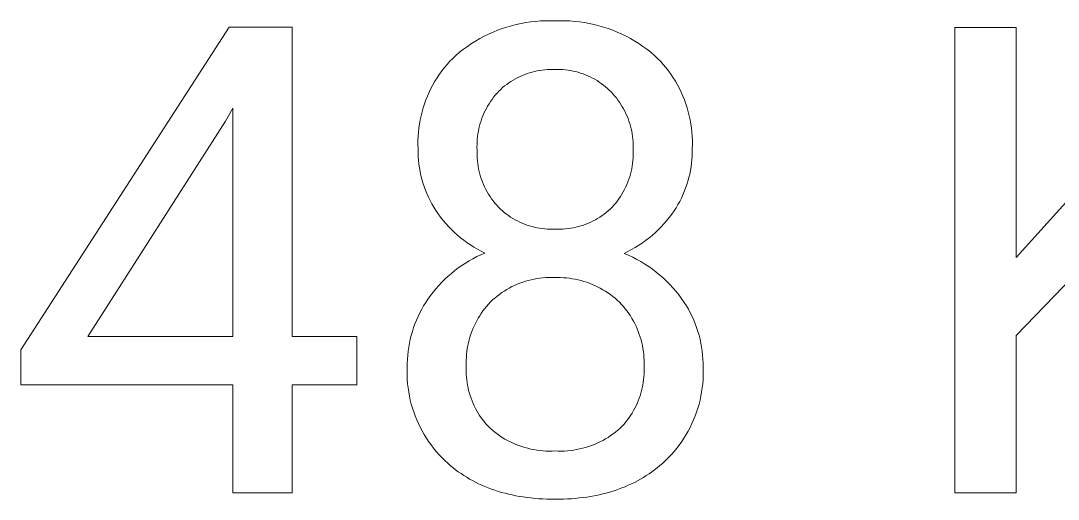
# Model space of a CAD drawing. Header units: millimetres. Extents: x -1893 to 2799, y -925 to 2353.
# Drawn here: x 1842 to 1941, y -554.5 to -508.8 of the extents above; entities that cross this region are included whole.
import ezdxf

# ---------------------------------------------------------------- set-up
doc = ezdxf.new("R2010")
doc.units = ezdxf.units.MM
doc.header["$MEASUREMENT"] = 0
doc.layers.add('Domyślny', color=7, linetype='Continuous', true_color=0x000000)

msp = doc.modelspace()

# ---------------------------------------------------------------- linework, layer by layer
at = {"layer": 'Domyślny', "color": 18, "lineweight": 15, "true_color": 0x000000}
for p, q in [((1889.284, -509.16), (1889.741, -509.061)), ((1889.741, -509.061), (1890.201, -508.978)), ((1890.201, -508.978), (1890.664, -508.911)), ((1890.664, -508.911), (1891.128, -508.86)), ((1891.128, -508.86), (1891.595, -508.825)), ((1891.595, -508.825), (1892.062, -508.807)), ((1892.062, -508.807), (1892.53, -508.804)), ((1892.53, -508.804), (1892.997, -508.818)), ((1892.997, -508.818), (1893.465, -508.805)), ((1893.465, -508.805), (1893.932, -508.807)), ((1893.932, -508.807), (1894.399, -508.826)), ((1894.399, -508.826), (1894.866, -508.861)), ((1894.866, -508.861), (1895.33, -508.912)), ((1895.33, -508.912), (1895.793, -508.98)), ((1895.793, -508.98), (1896.253, -509.063)), ((1896.253, -509.063), (1896.71, -509.162)), ((1841.976, -540.22), (1861.866, -509.424)), ((1861.866, -509.424), (1867.881, -509.424)), ((1867.881, -509.424), (1867.881, -538.939)), ((1886.218, -510.285), (1886.638, -510.079)), ((1886.638, -510.079), (1887.065, -509.888)), ((1887.065, -509.888), (1887.498, -509.712)), ((1887.498, -509.712), (1887.937, -509.551)), ((1887.937, -509.551), (1888.381, -509.405)), ((1888.381, -509.405), (1888.83, -509.275)), ((1888.83, -509.275), (1889.284, -509.16)), ((1896.71, -509.162), (1897.164, -509.276)), ((1897.164, -509.276), (1897.613, -509.407)), ((1897.613, -509.407), (1898.057, -509.553)), ((1898.057, -509.553), (1898.496, -509.714)), ((1898.496, -509.714), (1898.929, -509.89)), ((1898.929, -509.89), (1899.356, -510.081)), ((1899.356, -510.081), (1899.775, -510.287)), ((1931.167, -553.857), (1931.167, -509.437)), ((1931.167, -509.437), (1937.026, -509.437)), ((1937.026, -509.437), (1937.026, -531.405)), ((1937.026, -531.405), (1956.776, -509.437)), ((1884.618, -511.251), (1885.005, -510.989)), ((1885.005, -510.989), (1885.401, -510.74)), ((1885.401, -510.74), (1885.806, -510.506)), ((1885.806, -510.506), (1886.218, -510.285)), ((1899.775, -510.287), (1900.188, -510.507)), ((1900.188, -510.507), (1900.593, -510.742)), ((1900.593, -510.742), (1900.989, -510.99)), ((1900.989, -510.99), (1901.376, -511.251)), ((1883.513, -512.115), (1883.871, -511.814)), ((1883.871, -511.814), (1884.239, -511.526)), ((1884.239, -511.526), (1884.618, -511.251)), ((1901.376, -511.251), (1901.754, -511.527)), ((1901.754, -511.527), (1902.123, -511.814)), ((1902.123, -511.814), (1902.481, -512.115)), ((1882.434, -513.277), (1882.689, -512.972)), ((1882.689, -512.972), (1882.954, -512.677)), ((1882.954, -512.677), (1883.229, -512.391)), ((1883.229, -512.391), (1883.513, -512.115)), ((1902.481, -512.115), (1902.766, -512.391)), ((1902.766, -512.391), (1903.042, -512.676)), ((1903.042, -512.676), (1903.307, -512.971)), ((1903.307, -512.971), (1903.562, -513.275)), ((1881.736, -514.239), (1881.958, -513.911)), ((1881.958, -513.911), (1882.191, -513.589)), ((1882.191, -513.589), (1882.434, -513.277)), ((1889.868, -514.026), (1889.642, -514.126)), ((1890.096, -513.934), (1889.868, -514.026)), ((1890.328, -513.849), (1890.096, -513.934)), ((1890.563, -513.773), (1890.328, -513.849)), ((1890.8, -513.704), (1890.563, -513.773)), ((1891.039, -513.644), (1890.8, -513.704)), ((1891.28, -513.592), (1891.039, -513.644)), ((1891.522, -513.548), (1891.28, -513.592)), ((1891.766, -513.512), (1891.522, -513.548)), ((1892.012, -513.485), (1891.766, -513.512)), ((1892.258, -513.466), (1892.012, -513.485)), ((1892.504, -513.455), (1892.258, -513.466)), ((1892.751, -513.453), (1892.504, -513.455)), ((1892.997, -513.459), (1892.751, -513.453)), ((1893.244, -513.454), (1892.997, -513.459)), ((1893.491, -513.458), (1893.244, -513.454)), ((1893.737, -513.471), (1893.491, -513.458)), ((1893.983, -513.493), (1893.737, -513.471)), ((1894.228, -513.522), (1893.983, -513.493)), ((1894.472, -513.561), (1894.228, -513.522)), ((1894.715, -513.607), (1894.472, -513.561)), ((1894.955, -513.662), (1894.715, -513.607)), ((1895.194, -513.726), (1894.955, -513.662)), ((1895.43, -513.797), (1895.194, -513.726)), ((1895.664, -513.877), (1895.43, -513.797)), ((1895.895, -513.965), (1895.664, -513.877)), ((1896.122, -514.061), (1895.895, -513.965)), ((1896.346, -514.164), (1896.122, -514.061)), ((1903.562, -513.275), (1903.807, -513.588)), ((1903.807, -513.588), (1904.04, -513.909)), ((1904.04, -513.909), (1904.262, -514.237)), ((1881.142, -515.27), (1881.328, -514.919)), ((1881.328, -514.919), (1881.526, -514.576)), ((1881.526, -514.576), (1881.736, -514.239)), ((1888.177, -515.031), (1887.986, -515.188)), ((1888.372, -514.881), (1888.177, -515.031)), ((1888.573, -514.737), (1888.372, -514.881)), ((1888.778, -514.601), (1888.573, -514.737)), ((1888.988, -514.471), (1888.778, -514.601)), ((1889.202, -514.349), (1888.988, -514.471)), ((1889.42, -514.234), (1889.202, -514.349)), ((1889.642, -514.126), (1889.42, -514.234)), ((1896.567, -514.276), (1896.346, -514.164)), ((1896.783, -514.395), (1896.567, -514.276)), ((1896.995, -514.521), (1896.783, -514.395)), ((1897.203, -514.654), (1896.995, -514.521)), ((1897.406, -514.795), (1897.203, -514.654)), ((1897.604, -514.943), (1897.406, -514.795)), ((1897.796, -515.097), (1897.604, -514.943)), ((1904.262, -514.237), (1904.472, -514.574)), ((1904.472, -514.574), (1904.671, -514.917)), ((1904.671, -514.917), (1904.857, -515.267)), ((1880.657, -516.356), (1880.806, -515.988)), ((1880.806, -515.988), (1880.968, -515.626)), ((1880.968, -515.626), (1881.142, -515.27)), ((1887.283, -515.903), (1887.123, -516.102)), ((1887.449, -515.709), (1887.283, -515.903)), ((1887.622, -515.521), (1887.449, -515.709)), ((1887.802, -515.352), (1887.622, -515.521)), ((1887.986, -515.188), (1887.802, -515.352)), ((1897.984, -515.258), (1897.796, -515.097)), ((1898.165, -515.426), (1897.984, -515.258)), ((1898.341, -515.599), (1898.165, -515.426)), ((1898.513, -515.784), (1898.341, -515.599)), ((1898.679, -515.975), (1898.513, -515.784)), ((1898.839, -516.17), (1898.679, -515.975)), ((1904.857, -515.267), (1905.031, -515.624)), ((1905.031, -515.624), (1905.193, -515.986)), ((1905.193, -515.986), (1905.342, -516.354)), ((1880.398, -517.105), (1880.521, -516.728)), ((1880.521, -516.728), (1880.657, -516.356)), ((1886.554, -516.95), (1886.429, -517.174)), ((1886.685, -516.731), (1886.554, -516.95)), ((1886.824, -516.517), (1886.685, -516.731)), ((1886.97, -516.307), (1886.824, -516.517)), ((1887.123, -516.102), (1886.97, -516.307)), ((1898.992, -516.372), (1898.839, -516.17)), ((1899.138, -516.578), (1898.992, -516.372)), ((1899.277, -516.789), (1899.138, -516.578)), ((1899.409, -517.004), (1899.277, -516.789)), ((1899.534, -517.224), (1899.409, -517.004)), ((1905.342, -516.354), (1905.478, -516.726)), ((1905.478, -516.726), (1905.601, -517.104)), ((1862.209, -517.143), (1861.538, -518.377)), ((1862.209, -538.939), (1862.209, -517.143)), ((1880.107, -518.259), (1880.191, -517.871)), ((1880.191, -517.871), (1880.288, -517.486)), ((1880.288, -517.486), (1880.398, -517.105)), ((1886.103, -517.867), (1886.01, -518.105)), ((1886.204, -517.632), (1886.103, -517.867)), ((1886.313, -517.401), (1886.204, -517.632)), ((1886.429, -517.174), (1886.313, -517.401)), ((1899.652, -517.448), (1899.534, -517.224)), ((1899.761, -517.676), (1899.652, -517.448)), ((1899.863, -517.907), (1899.761, -517.676)), ((1899.958, -518.142), (1899.863, -517.907)), ((1905.601, -517.104), (1905.711, -517.485)), ((1905.711, -517.485), (1905.808, -517.87)), ((1905.808, -517.87), (1905.891, -518.258)), ((1861.538, -518.377), (1848.382, -538.939)), ((1879.938, -519.436), (1879.981, -519.042)), ((1879.981, -519.042), (1880.038, -518.649)), ((1880.038, -518.649), (1880.107, -518.259)), ((1885.78, -518.836), (1885.72, -519.084)), ((1885.848, -518.59), (1885.78, -518.836)), ((1885.925, -518.346), (1885.848, -518.59)), ((1886.01, -518.105), (1885.925, -518.346)), ((1900.044, -518.379), (1899.958, -518.142)), ((1900.122, -518.62), (1900.044, -518.379)), ((1900.192, -518.863), (1900.122, -518.62)), ((1900.254, -519.108), (1900.192, -518.863)), ((1905.891, -518.258), (1905.961, -518.648)), ((1905.961, -518.648), (1906.017, -519.041)), ((1906.017, -519.041), (1906.059, -519.435)), ((1879.894, -520.228), (1879.909, -519.831)), ((1879.909, -519.831), (1879.938, -519.436)), ((1885.59, -519.839), (1885.564, -520.093)), ((1885.625, -519.586), (1885.59, -519.839)), ((1885.668, -519.334), (1885.625, -519.586)), ((1885.72, -519.084), (1885.668, -519.334)), ((1900.308, -519.355), (1900.254, -519.108)), ((1900.354, -519.603), (1900.308, -519.355)), ((1900.391, -519.853), (1900.354, -519.603)), ((1900.42, -520.105), (1900.391, -519.853)), ((1906.059, -519.435), (1906.087, -519.831)), ((1906.087, -519.831), (1906.102, -520.228)), ((1879.892, -520.624), (1879.894, -520.228)), ((1879.904, -521.021), (1879.892, -520.624)), ((1879.906, -521.387), (1879.904, -521.021)), ((1885.537, -520.604), (1885.536, -520.859)), ((1885.536, -520.859), (1885.544, -521.115)), ((1885.546, -520.348), (1885.537, -520.604)), ((1885.564, -520.093), (1885.546, -520.348)), ((1900.44, -520.357), (1900.42, -520.105)), ((1900.452, -520.609), (1900.44, -520.357)), ((1900.45, -521.115), (1900.455, -520.862)), ((1900.455, -520.862), (1900.452, -520.609)), ((1906.103, -520.624), (1906.09, -521.021)), ((1906.09, -521.021), (1906.09, -521.369)), ((1906.102, -520.228), (1906.103, -520.624)), ((1879.92, -521.752), (1879.906, -521.387)), ((1879.947, -522.117), (1879.92, -521.752)), ((1885.544, -521.115), (1885.538, -521.376)), ((1885.538, -521.376), (1885.54, -521.637)), ((1885.54, -521.637), (1885.552, -521.898)), ((1885.552, -521.898), (1885.572, -522.159)), ((1900.424, -522.157), (1900.444, -521.897)), ((1900.444, -521.897), (1900.455, -521.636)), ((1900.457, -521.375), (1900.45, -521.115)), ((1900.455, -521.636), (1900.457, -521.375)), ((1906.079, -521.717), (1906.055, -522.064)), ((1906.09, -521.369), (1906.079, -521.717)), ((1879.987, -522.481), (1879.947, -522.117)), ((1880.039, -522.843), (1879.987, -522.481)), ((1880.103, -523.203), (1880.039, -522.843)), ((1885.572, -522.159), (1885.602, -522.419)), ((1885.602, -522.419), (1885.641, -522.677)), ((1885.641, -522.677), (1885.688, -522.934)), ((1885.688, -522.934), (1885.745, -523.19)), ((1900.256, -523.185), (1900.311, -522.931)), ((1900.311, -522.931), (1900.358, -522.674)), ((1900.358, -522.674), (1900.396, -522.416)), ((1900.396, -522.416), (1900.424, -522.157)), ((1905.974, -522.755), (1905.916, -523.098)), ((1906.02, -522.41), (1905.974, -522.755)), ((1906.055, -522.064), (1906.02, -522.41)), ((1880.18, -523.561), (1880.103, -523.203)), ((1880.27, -523.916), (1880.18, -523.561)), ((1880.372, -524.267), (1880.27, -523.916)), ((1885.745, -523.19), (1885.81, -523.443)), ((1885.81, -523.443), (1885.884, -523.693)), ((1885.884, -523.693), (1885.967, -523.941)), ((1885.967, -523.941), (1886.059, -524.186)), ((1899.947, -524.181), (1900.037, -523.936)), ((1900.037, -523.936), (1900.119, -523.689)), ((1900.119, -523.689), (1900.192, -523.438)), ((1900.192, -523.438), (1900.256, -523.185)), ((1905.765, -523.778), (1905.673, -524.113)), ((1905.846, -523.439), (1905.765, -523.778)), ((1905.916, -523.098), (1905.846, -523.439)), ((1880.485, -524.615), (1880.372, -524.267)), ((1880.611, -524.959), (1880.485, -524.615)), ((1880.748, -525.298), (1880.611, -524.959)), ((1886.059, -524.186), (1886.158, -524.428)), ((1886.158, -524.428), (1886.267, -524.666)), ((1886.267, -524.666), (1886.383, -524.9)), ((1886.383, -524.9), (1886.508, -525.13)), ((1899.505, -525.125), (1899.628, -524.895)), ((1899.628, -524.895), (1899.742, -524.661)), ((1899.742, -524.661), (1899.849, -524.423)), ((1899.849, -524.423), (1899.947, -524.181)), ((1905.455, -524.774), (1905.33, -525.099)), ((1905.57, -524.446), (1905.455, -524.774)), ((1905.673, -524.113), (1905.57, -524.446)), ((1880.898, -525.632), (1880.748, -525.298)), ((1881.058, -525.961), (1880.898, -525.632)), ((1881.23, -526.284), (1881.058, -525.961)), ((1886.508, -525.13), (1886.64, -525.355)), ((1886.64, -525.355), (1886.78, -525.576)), ((1886.78, -525.576), (1886.928, -525.791)), ((1886.928, -525.791), (1887.083, -526.002)), ((1898.937, -525.999), (1899.09, -525.788)), ((1899.09, -525.788), (1899.236, -525.572)), ((1899.236, -525.572), (1899.374, -525.351)), ((1899.374, -525.351), (1899.505, -525.125)), ((1905.047, -525.735), (1904.889, -526.045)), ((1905.194, -525.419), (1905.047, -525.735)), ((1905.33, -525.099), (1905.194, -525.419)), ((1881.413, -526.601), (1881.23, -526.284)), ((1881.607, -526.911), (1881.413, -526.601)), ((1881.829, -527.234), (1881.607, -526.911)), ((1887.083, -526.002), (1887.245, -526.207)), ((1887.245, -526.207), (1887.415, -526.406)), ((1887.415, -526.406), (1887.591, -526.599)), ((1887.591, -526.599), (1887.77, -526.772)), ((1887.77, -526.772), (1887.955, -526.938)), ((1887.955, -526.938), (1888.145, -527.098)), ((1897.876, -527.098), (1898.068, -526.938)), ((1898.068, -526.938), (1898.254, -526.771)), ((1898.254, -526.771), (1898.434, -526.599)), ((1898.434, -526.599), (1898.609, -526.405)), ((1898.609, -526.405), (1898.776, -526.205)), ((1898.776, -526.205), (1898.937, -525.999)), ((1904.356, -526.942), (1904.128, -527.266)), ((1904.544, -526.649), (1904.356, -526.942)), ((1904.722, -526.35), (1904.544, -526.649)), ((1904.889, -526.045), (1904.722, -526.35)), ((1882.061, -527.549), (1881.829, -527.234)), ((1882.304, -527.857), (1882.061, -527.549)), ((1882.557, -528.155), (1882.304, -527.857)), ((1888.145, -527.098), (1888.341, -527.251)), ((1888.341, -527.251), (1888.542, -527.398)), ((1888.542, -527.398), (1888.748, -527.537)), ((1888.748, -527.537), (1888.958, -527.669)), ((1888.958, -527.669), (1889.173, -527.794)), ((1889.173, -527.794), (1889.393, -527.911)), ((1889.393, -527.911), (1889.616, -528.021)), ((1896.395, -528.019), (1896.619, -527.91)), ((1896.619, -527.91), (1896.84, -527.793)), ((1896.84, -527.793), (1897.056, -527.668)), ((1897.056, -527.668), (1897.268, -527.536)), ((1897.268, -527.536), (1897.476, -527.397)), ((1897.476, -527.397), (1897.678, -527.251)), ((1897.678, -527.251), (1897.876, -527.098)), ((1903.639, -527.889), (1903.38, -528.189)), ((1903.889, -527.582), (1903.639, -527.889)), ((1904.128, -527.266), (1903.889, -527.582)), ((1882.82, -528.445), (1882.557, -528.155)), ((1883.093, -528.726), (1882.82, -528.445)), ((1883.375, -528.998), (1883.093, -528.726)), ((1889.616, -528.021), (1889.843, -528.123)), ((1889.843, -528.123), (1890.073, -528.217)), ((1890.073, -528.217), (1890.306, -528.302)), ((1890.306, -528.302), (1890.543, -528.38)), ((1890.543, -528.38), (1890.781, -528.449)), ((1890.781, -528.449), (1891.022, -528.51)), ((1891.022, -528.51), (1891.266, -528.563)), ((1891.266, -528.563), (1891.51, -528.607)), ((1891.51, -528.607), (1891.756, -528.643)), ((1891.756, -528.643), (1892.003, -528.67)), ((1892.003, -528.67), (1892.251, -528.689)), ((1892.251, -528.689), (1892.5, -528.698)), ((1892.5, -528.698), (1892.749, -528.7)), ((1892.749, -528.7), (1892.997, -528.692)), ((1892.997, -528.692), (1893.247, -528.699)), ((1893.247, -528.699), (1893.497, -528.698)), ((1893.497, -528.698), (1893.746, -528.688)), ((1893.746, -528.688), (1893.995, -528.669)), ((1893.995, -528.669), (1894.244, -528.641)), ((1894.244, -528.641), (1894.491, -528.606)), ((1894.491, -528.606), (1894.737, -528.561)), ((1894.737, -528.561), (1894.981, -528.509)), ((1894.981, -528.509), (1895.223, -528.447)), ((1895.223, -528.447), (1895.463, -528.378)), ((1895.463, -528.378), (1895.7, -528.3)), ((1895.7, -528.3), (1895.935, -528.215)), ((1895.935, -528.215), (1896.166, -528.121)), ((1896.166, -528.121), (1896.395, -528.019)), ((1902.831, -528.76), (1902.543, -529.032)), ((1903.11, -528.479), (1902.831, -528.76)), ((1903.38, -528.189), (1903.11, -528.479)), ((1883.667, -529.26), (1883.375, -528.998)), ((1883.966, -529.512), (1883.667, -529.26)), ((1884.275, -529.754), (1883.966, -529.512)), ((1884.591, -529.985), (1884.275, -529.754)), ((1901.627, -529.787), (1901.305, -530.018)), ((1901.941, -529.546), (1901.627, -529.787)), ((1902.246, -529.294), (1901.941, -529.546)), ((1902.543, -529.032), (1902.246, -529.294)), ((1884.915, -530.205), (1884.591, -529.985)), ((1885.246, -530.414), (1884.915, -530.205)), ((1885.584, -530.612), (1885.246, -530.414)), ((1885.928, -530.799), (1885.584, -530.612)), ((1886.279, -530.973), (1885.928, -530.799)), ((1899.946, -530.831), (1899.591, -531.005)), ((1900.296, -530.645), (1899.946, -530.831)), ((1900.639, -530.447), (1900.296, -530.645)), ((1900.976, -530.238), (1900.639, -530.447)), ((1901.305, -530.018), (1900.976, -530.238)), ((1884.436, -531.932), (1884.791, -531.716)), ((1884.791, -531.716), (1885.153, -531.512)), ((1885.153, -531.512), (1885.522, -531.32)), ((1885.522, -531.32), (1885.898, -531.14)), ((1885.898, -531.14), (1886.279, -530.973)), ((1899.591, -531.005), (1899.999, -531.181)), ((1899.999, -531.181), (1900.401, -531.372)), ((1900.401, -531.372), (1900.797, -531.576)), ((1900.797, -531.576), (1901.185, -531.794)), ((1901.185, -531.794), (1901.565, -532.026)), ((1882.778, -533.185), (1883.092, -532.912)), ((1883.092, -532.912), (1883.416, -532.65)), ((1883.416, -532.65), (1883.748, -532.4)), ((1883.748, -532.4), (1884.088, -532.16)), ((1884.088, -532.16), (1884.436, -531.932)), ((1901.565, -532.026), (1901.937, -532.27)), ((1901.937, -532.27), (1902.3, -532.528)), ((1902.3, -532.528), (1902.654, -532.798)), ((1902.654, -532.798), (1902.998, -533.08)), ((1881.892, -534.063), (1882.178, -533.76)), ((1882.178, -533.76), (1882.473, -533.467)), ((1882.473, -533.467), (1882.778, -533.185)), ((1889.637, -533.844), (1889.377, -533.948)), ((1889.901, -533.748), (1889.637, -533.844)), ((1890.167, -533.662), (1889.901, -533.748)), ((1890.437, -533.585), (1890.167, -533.662)), ((1890.709, -533.517), (1890.437, -533.585)), ((1890.983, -533.459), (1890.709, -533.517)), ((1891.259, -533.41), (1890.983, -533.459)), ((1891.536, -533.371), (1891.259, -533.41)), ((1891.815, -533.341), (1891.536, -533.371)), ((1892.094, -533.32), (1891.815, -533.341)), ((1892.374, -533.31), (1892.094, -533.32)), ((1892.655, -533.309), (1892.374, -533.31)), ((1892.935, -533.317), (1892.655, -533.309)), ((1893.219, -533.311), (1892.935, -533.317)), ((1893.503, -533.314), (1893.219, -533.311)), ((1893.787, -533.327), (1893.503, -533.314)), ((1894.07, -533.35), (1893.787, -533.327)), ((1894.352, -533.382), (1894.07, -533.35)), ((1894.633, -533.423), (1894.352, -533.382)), ((1894.913, -533.474), (1894.633, -533.423)), ((1895.19, -533.534), (1894.913, -533.474)), ((1895.466, -533.603), (1895.19, -533.534)), ((1895.739, -533.681), (1895.466, -533.603)), ((1896.009, -533.769), (1895.739, -533.681)), ((1896.276, -533.865), (1896.009, -533.769)), ((1896.54, -533.971), (1896.276, -533.865)), ((1902.998, -533.08), (1903.333, -533.373)), ((1903.333, -533.373), (1903.656, -533.679)), ((1903.656, -533.679), (1903.97, -533.995)), ((1942.464, -533.202), (1937.026, -538.842)), ((1881.099, -535.026), (1881.353, -534.696)), ((1881.353, -534.696), (1881.617, -534.375)), ((1881.617, -534.375), (1881.892, -534.063)), ((1887.905, -534.754), (1887.677, -534.918)), ((1888.138, -534.599), (1887.905, -534.754)), ((1888.377, -534.452), (1888.138, -534.599)), ((1888.62, -534.313), (1888.377, -534.452)), ((1888.868, -534.183), (1888.62, -534.313)), ((1889.121, -534.061), (1888.868, -534.183)), ((1889.377, -533.948), (1889.121, -534.061)), ((1896.8, -534.085), (1896.54, -533.971)), ((1897.056, -534.208), (1896.8, -534.085)), ((1897.308, -534.339), (1897.056, -534.208)), ((1897.556, -534.479), (1897.308, -534.339)), ((1897.798, -534.627), (1897.556, -534.479)), ((1898.036, -534.783), (1897.798, -534.627)), ((1898.268, -534.946), (1898.036, -534.783)), ((1903.97, -533.995), (1904.271, -534.322)), ((1904.271, -534.322), (1904.562, -534.66)), ((1904.562, -534.66), (1904.84, -535.007)), ((1880.444, -536.01), (1880.645, -535.684)), ((1880.645, -535.684), (1880.857, -535.364)), ((1880.857, -535.364), (1881.099, -535.026)), ((1886.635, -535.85), (1886.452, -536.061)), ((1886.826, -535.645), (1886.635, -535.85)), ((1887.029, -535.452), (1886.826, -535.645)), ((1887.239, -535.267), (1887.029, -535.452)), ((1887.455, -535.088), (1887.239, -535.267)), ((1887.677, -534.918), (1887.455, -535.088)), ((1898.494, -535.118), (1898.268, -534.946)), ((1898.715, -535.297), (1898.494, -535.118)), ((1898.929, -535.483), (1898.715, -535.297)), ((1899.137, -535.676), (1898.929, -535.483)), ((1899.33, -535.879), (1899.137, -535.676)), ((1899.515, -536.088), (1899.33, -535.879)), ((1904.84, -535.007), (1905.106, -535.364)), ((1905.106, -535.364), (1905.321, -535.682)), ((1905.321, -535.682), (1905.526, -536.007)), ((1879.91, -537.029), (1880.077, -536.683)), ((1880.077, -536.683), (1880.255, -536.344)), ((1880.255, -536.344), (1880.444, -536.01)), ((1885.945, -536.73), (1885.792, -536.964)), ((1886.107, -536.501), (1885.945, -536.73)), ((1886.275, -536.278), (1886.107, -536.501)), ((1886.452, -536.061), (1886.275, -536.278)), ((1899.693, -536.303), (1899.515, -536.088)), ((1899.863, -536.524), (1899.693, -536.303)), ((1900.026, -536.75), (1899.863, -536.524)), ((1900.181, -536.982), (1900.026, -536.75)), ((1905.526, -536.007), (1905.719, -536.34)), ((1905.719, -536.34), (1905.9, -536.679)), ((1905.9, -536.679), (1906.069, -537.023)), ((1879.482, -538.096), (1879.613, -537.735)), ((1879.613, -537.735), (1879.755, -537.379)), ((1879.755, -537.379), (1879.91, -537.029)), ((1885.38, -537.694), (1885.259, -537.947)), ((1885.509, -537.446), (1885.38, -537.694)), ((1885.646, -537.203), (1885.509, -537.446)), ((1885.792, -536.964), (1885.646, -537.203)), ((1900.328, -537.22), (1900.181, -536.982)), ((1900.467, -537.462), (1900.328, -537.22)), ((1900.598, -537.708), (1900.467, -537.462)), ((1900.72, -537.959), (1900.598, -537.708)), ((1906.069, -537.023), (1906.227, -537.374)), ((1906.227, -537.374), (1906.372, -537.73)), ((1906.372, -537.73), (1906.505, -538.09)), ((1879.165, -539.201), (1879.258, -538.829)), ((1879.258, -538.829), (1879.364, -538.461)), ((1879.364, -538.461), (1879.482, -538.096)), ((1884.949, -538.726), (1884.863, -538.992)), ((1885.044, -538.463), (1884.949, -538.726)), ((1885.147, -538.203), (1885.044, -538.463)), ((1885.259, -537.947), (1885.147, -538.203)), ((1900.833, -538.214), (1900.72, -537.959)), ((1900.938, -538.473), (1900.833, -538.214)), ((1901.034, -538.735), (1900.938, -538.473)), ((1901.121, -539), (1901.034, -538.735)), ((1906.505, -538.09), (1906.625, -538.455)), ((1906.625, -538.455), (1906.732, -538.824)), ((1906.732, -538.824), (1906.827, -539.197)), ((1937.026, -538.842), (1937.026, -553.857)), ((1848.382, -538.939), (1862.209, -538.939)), ((1867.881, -538.939), (1874.053, -538.939)), ((1874.053, -538.939), (1874.053, -543.548)), ((1879.017, -539.954), (1879.085, -539.576)), ((1879.085, -539.576), (1879.165, -539.201)), ((1884.661, -539.806), (1884.612, -540.082)), ((1884.719, -539.533), (1884.661, -539.806)), ((1884.787, -539.261), (1884.719, -539.533)), ((1884.863, -538.992), (1884.787, -539.261)), ((1901.199, -539.268), (1901.121, -539)), ((1901.268, -539.539), (1901.199, -539.268)), ((1901.327, -539.811), (1901.268, -539.539)), ((1901.378, -540.086), (1901.327, -539.811)), ((1906.827, -539.197), (1906.908, -539.572)), ((1906.908, -539.572), (1906.977, -539.95)), ((1841.976, -543.548), (1841.976, -540.22)), ((1878.891, -541.097), (1878.92, -540.715)), ((1878.92, -540.715), (1878.962, -540.333)), ((1878.962, -540.333), (1879.017, -539.954)), ((1884.541, -540.637), (1884.52, -540.915)), ((1884.572, -540.359), (1884.541, -540.637)), ((1884.612, -540.082), (1884.572, -540.359)), ((1901.419, -540.362), (1901.378, -540.086)), ((1901.45, -540.639), (1901.419, -540.362)), ((1901.472, -540.917), (1901.45, -540.639)), ((1906.977, -539.95), (1907.032, -540.33)), ((1907.032, -540.33), (1907.075, -540.712)), ((1907.075, -540.712), (1907.104, -541.095)), ((1878.873, -541.864), (1878.876, -541.48)), ((1878.876, -541.48), (1878.891, -541.097)), ((1884.513, -541.754), (1884.503, -542.016)), ((1884.508, -541.195), (1884.506, -541.475)), ((1884.506, -541.475), (1884.513, -541.754)), ((1884.52, -540.915), (1884.508, -541.195)), ((1901.485, -541.196), (1901.472, -540.917)), ((1901.481, -541.754), (1901.488, -541.475)), ((1901.491, -542.015), (1901.481, -541.754)), ((1901.488, -541.475), (1901.485, -541.196)), ((1907.104, -541.095), (1907.119, -541.479)), ((1907.119, -541.479), (1907.122, -541.864)), ((1878.863, -542.259), (1878.873, -541.864)), ((1878.867, -542.655), (1878.863, -542.259)), ((1878.884, -543.05), (1878.867, -542.655)), ((1884.503, -542.016), (1884.502, -542.278)), ((1884.502, -542.278), (1884.51, -542.539)), ((1884.51, -542.539), (1884.526, -542.801)), ((1884.526, -542.801), (1884.551, -543.061)), ((1901.442, -543.058), (1901.468, -542.798)), ((1901.468, -542.798), (1901.484, -542.538)), ((1901.484, -542.538), (1901.492, -542.276)), ((1901.492, -542.276), (1901.491, -542.015)), ((1907.13, -542.656), (1907.114, -543.052)), ((1907.122, -541.864), (1907.132, -542.26)), ((1907.132, -542.26), (1907.13, -542.656)), ((1862.209, -543.548), (1841.976, -543.548)), ((1862.209, -553.86), (1862.209, -543.548)), ((1874.053, -543.548), (1867.881, -543.548)), ((1867.881, -543.548), (1867.881, -553.86)), ((1878.914, -543.445), (1878.884, -543.05)), ((1878.958, -543.838), (1878.914, -543.445)), ((1884.551, -543.061), (1884.585, -543.321)), ((1884.585, -543.321), (1884.628, -543.579)), ((1884.628, -543.579), (1884.679, -543.836)), ((1901.314, -543.831), (1901.366, -543.575)), ((1901.366, -543.575), (1901.408, -543.317)), ((1901.408, -543.317), (1901.442, -543.058)), ((1907.084, -543.447), (1907.041, -543.842)), ((1907.114, -543.052), (1907.084, -543.447)), ((1879.015, -544.229), (1878.958, -543.838)), ((1879.085, -544.619), (1879.015, -544.229)), ((1879.169, -545.005), (1879.085, -544.619)), ((1884.679, -543.836), (1884.739, -544.091)), ((1884.739, -544.091), (1884.807, -544.343)), ((1884.807, -544.343), (1884.884, -544.594)), ((1884.884, -544.594), (1884.969, -544.841)), ((1901.024, -544.834), (1901.11, -544.587)), ((1901.11, -544.587), (1901.186, -544.337)), ((1901.186, -544.337), (1901.255, -544.085)), ((1901.255, -544.085), (1901.314, -543.831)), ((1906.915, -544.624), (1906.832, -545.012)), ((1906.985, -544.234), (1906.915, -544.624)), ((1907.041, -543.842), (1906.985, -544.234)), ((1879.266, -545.389), (1879.169, -545.005)), ((1879.375, -545.769), (1879.266, -545.389)), ((1879.498, -546.145), (1879.375, -545.769)), ((1884.969, -544.841), (1885.062, -545.086)), ((1885.062, -545.086), (1885.163, -545.327)), ((1885.163, -545.327), (1885.273, -545.565)), ((1885.273, -545.565), (1885.39, -545.799)), ((1900.478, -546.018), (1900.603, -545.789)), ((1900.603, -545.789), (1900.72, -545.556)), ((1900.72, -545.556), (1900.83, -545.319)), ((1900.83, -545.319), (1900.931, -545.078)), ((1900.931, -545.078), (1901.024, -544.834)), ((1906.626, -545.777), (1906.504, -546.154)), ((1906.735, -545.396), (1906.626, -545.777)), ((1906.832, -545.012), (1906.735, -545.396)), ((1879.633, -546.517), (1879.498, -546.145)), ((1879.781, -546.884), (1879.633, -546.517)), ((1885.39, -545.799), (1885.516, -546.029)), ((1885.516, -546.029), (1885.648, -546.254)), ((1885.648, -546.254), (1885.789, -546.475)), ((1885.789, -546.475), (1885.936, -546.691)), ((1885.936, -546.691), (1886.091, -546.903)), ((1899.902, -546.889), (1900.057, -546.679)), ((1900.057, -546.679), (1900.205, -546.464)), ((1900.205, -546.464), (1900.345, -546.243)), ((1900.345, -546.243), (1900.478, -546.018)), ((1906.368, -546.527), (1906.221, -546.894)), ((1906.504, -546.154), (1906.368, -546.527)), ((1879.941, -547.246), (1879.781, -546.884)), ((1880.113, -547.602), (1879.941, -547.246)), ((1880.298, -547.952), (1880.113, -547.602)), ((1886.091, -546.903), (1886.253, -547.108)), ((1886.253, -547.108), (1886.422, -547.309)), ((1886.422, -547.309), (1886.597, -547.503)), ((1886.597, -547.503), (1886.779, -547.692)), ((1886.779, -547.692), (1887.001, -547.884)), ((1898.994, -547.869), (1899.216, -547.676)), ((1899.216, -547.676), (1899.397, -547.488)), ((1899.397, -547.488), (1899.572, -547.294)), ((1899.572, -547.294), (1899.741, -547.095)), ((1899.741, -547.095), (1899.902, -546.889)), ((1905.888, -547.614), (1905.703, -547.964)), ((1906.06, -547.257), (1905.888, -547.614)), ((1906.221, -546.894), (1906.06, -547.257)), ((1880.494, -548.296), (1880.298, -547.952)), ((1880.702, -548.633), (1880.494, -548.296)), ((1880.921, -548.962), (1880.702, -548.633)), ((1887.001, -547.884), (1887.23, -548.068)), ((1887.23, -548.068), (1887.465, -548.245)), ((1887.465, -548.245), (1887.706, -548.413)), ((1887.706, -548.413), (1887.952, -548.573)), ((1887.952, -548.573), (1888.204, -548.725)), ((1888.204, -548.725), (1888.461, -548.867)), ((1897.537, -548.861), (1897.793, -548.717)), ((1897.793, -548.717), (1898.045, -548.564)), ((1898.045, -548.564), (1898.291, -548.403)), ((1898.291, -548.403), (1898.531, -548.233)), ((1898.531, -548.233), (1898.766, -548.055)), ((1898.766, -548.055), (1898.994, -547.869)), ((1905.299, -548.646), (1905.079, -548.976)), ((1905.507, -548.309), (1905.299, -548.646)), ((1905.703, -547.964), (1905.507, -548.309)), ((1881.151, -549.284), (1880.921, -548.962)), ((1881.391, -549.598), (1881.151, -549.284)), ((1881.643, -549.903), (1881.391, -549.598)), ((1888.461, -548.867), (1888.723, -549.001)), ((1888.723, -549.001), (1888.989, -549.126)), ((1888.989, -549.126), (1889.259, -549.242)), ((1889.259, -549.242), (1889.533, -549.348)), ((1889.533, -549.348), (1889.81, -549.445)), ((1889.81, -549.445), (1890.091, -549.532)), ((1890.091, -549.532), (1890.374, -549.61)), ((1890.374, -549.61), (1890.66, -549.678)), ((1890.66, -549.678), (1890.949, -549.736)), ((1890.949, -549.736), (1891.238, -549.784)), ((1894.758, -549.784), (1895.048, -549.736)), ((1895.048, -549.736), (1895.337, -549.677)), ((1895.337, -549.677), (1895.623, -549.609)), ((1895.623, -549.609), (1895.906, -549.531)), ((1895.906, -549.531), (1896.187, -549.443)), ((1896.187, -549.443), (1896.465, -549.345)), ((1896.465, -549.345), (1896.739, -549.238)), ((1896.739, -549.238), (1897.009, -549.121)), ((1897.009, -549.121), (1897.275, -548.995)), ((1897.275, -548.995), (1897.537, -548.861)), ((1904.607, -549.613), (1904.355, -549.919)), ((1904.849, -549.298), (1904.607, -549.613)), ((1905.079, -548.976), (1904.849, -549.298)), ((1881.904, -550.2), (1881.643, -549.903)), ((1882.176, -550.488), (1881.904, -550.2)), ((1882.457, -550.766), (1882.176, -550.488)), ((1891.238, -549.784), (1891.53, -549.823)), ((1891.53, -549.823), (1891.822, -549.851)), ((1891.822, -549.851), (1892.116, -549.869)), ((1892.116, -549.869), (1892.41, -549.877)), ((1892.41, -549.877), (1892.703, -549.875)), ((1892.703, -549.875), (1892.997, -549.863)), ((1892.997, -549.863), (1893.291, -549.875)), ((1893.291, -549.875), (1893.585, -549.878)), ((1893.585, -549.878), (1893.88, -549.869)), ((1893.88, -549.869), (1894.173, -549.851)), ((1894.173, -549.851), (1894.466, -549.823)), ((1894.466, -549.823), (1894.758, -549.784)), ((1903.82, -550.504), (1903.538, -550.782)), ((1904.093, -550.216), (1903.82, -550.504)), ((1904.355, -549.919), (1904.093, -550.216)), ((1882.748, -551.035), (1882.457, -550.766)), ((1882.99, -551.247), (1882.748, -551.035)), ((1883.238, -551.452), (1882.99, -551.247)), ((1883.491, -551.651), (1883.238, -551.452)), ((1883.749, -551.842), (1883.491, -551.651)), ((1902.495, -551.666), (1902.235, -551.857)), ((1902.751, -551.468), (1902.495, -551.666)), ((1903.001, -551.263), (1902.751, -551.468)), ((1903.247, -551.051), (1903.001, -551.263)), ((1903.538, -550.782), (1903.247, -551.051)), ((1884.012, -552.027), (1883.749, -551.842)), ((1884.279, -552.205), (1884.012, -552.027)), ((1884.552, -552.377), (1884.279, -552.205)), ((1884.83, -552.541), (1884.552, -552.377)), ((1885.113, -552.699), (1884.83, -552.541)), ((1885.401, -552.85), (1885.113, -552.699)), ((1900.862, -552.712), (1900.573, -552.862)), ((1901.146, -552.554), (1900.862, -552.712)), ((1901.426, -552.39), (1901.146, -552.554)), ((1901.701, -552.219), (1901.426, -552.39)), ((1901.97, -552.042), (1901.701, -552.219)), ((1902.235, -551.857), (1901.97, -552.042)), ((1885.694, -552.994), (1885.401, -552.85)), ((1885.992, -553.132), (1885.694, -552.994)), ((1886.295, -553.263), (1885.992, -553.132)), ((1886.603, -553.387), (1886.295, -553.263)), ((1886.916, -553.504), (1886.603, -553.387)), ((1887.234, -553.615), (1886.916, -553.504)), ((1887.557, -553.719), (1887.234, -553.615)), ((1898.737, -553.623), (1898.414, -553.726)), ((1899.055, -553.513), (1898.737, -553.623)), ((1899.368, -553.396), (1899.055, -553.513)), ((1899.677, -553.273), (1899.368, -553.396)), ((1899.98, -553.143), (1899.677, -553.273)), ((1900.279, -553.006), (1899.98, -553.143)), ((1900.573, -552.862), (1900.279, -553.006)), ((1867.881, -553.86), (1862.209, -553.86)), ((1887.885, -553.816), (1887.557, -553.719)), ((1888.217, -553.907), (1887.885, -553.816)), ((1888.555, -553.99), (1888.217, -553.907)), ((1888.898, -554.067), (1888.555, -553.99)), ((1889.246, -554.138), (1888.898, -554.067)), ((1889.599, -554.201), (1889.246, -554.138)), ((1889.957, -554.258), (1889.599, -554.201)), ((1890.319, -554.309), (1889.957, -554.258)), ((1890.687, -554.352), (1890.319, -554.309)), ((1891.06, -554.389), (1890.687, -554.352)), ((1891.437, -554.419), (1891.06, -554.389)), ((1891.82, -554.442), (1891.437, -554.419)), ((1892.207, -554.459), (1891.82, -554.442)), ((1892.997, -554.472), (1892.207, -554.459)), ((1893.782, -554.459), (1892.997, -554.472)), ((1894.167, -554.443), (1893.782, -554.459)), ((1894.547, -554.42), (1894.167, -554.443)), ((1894.922, -554.39), (1894.547, -554.42)), ((1895.293, -554.353), (1894.922, -554.39)), ((1895.659, -554.31), (1895.293, -554.353)), ((1896.02, -554.261), (1895.659, -554.31)), ((1896.377, -554.204), (1896.02, -554.261)), ((1896.728, -554.141), (1896.377, -554.204)), ((1897.075, -554.072), (1896.728, -554.141)), ((1897.417, -553.995), (1897.075, -554.072)), ((1897.754, -553.912), (1897.417, -553.995)), ((1898.087, -553.823), (1897.754, -553.912)), ((1898.414, -553.726), (1898.087, -553.823)), ((1937.026, -553.857), (1931.167, -553.857))]:
    msp.add_line(p, q, dxfattribs=at)

doc.saveas('drawing.dxf')
